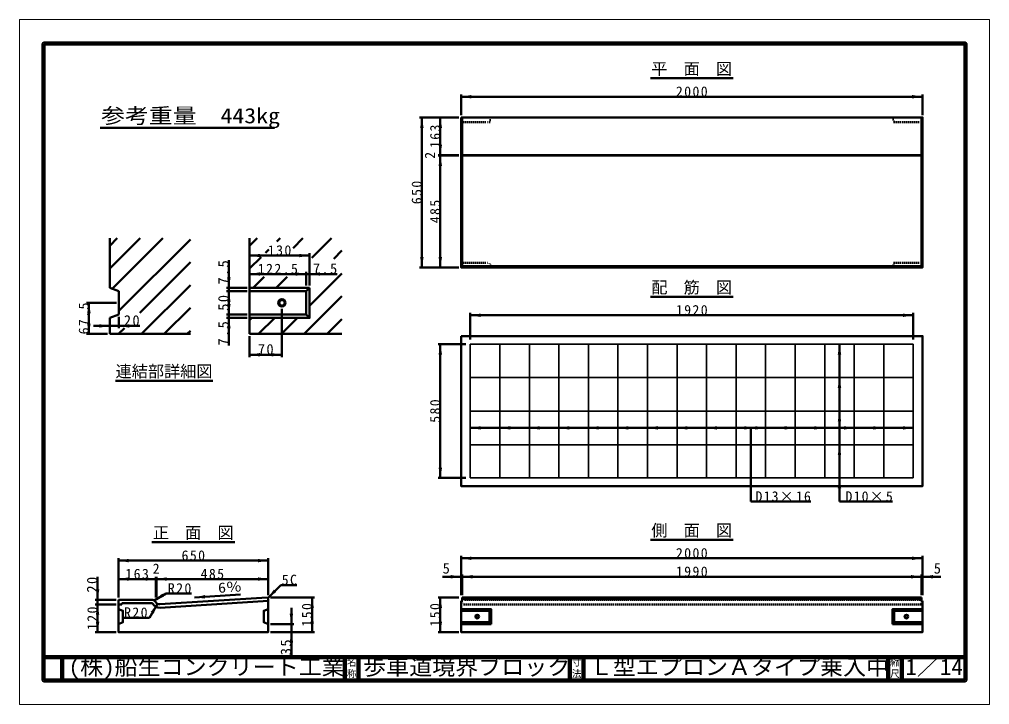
# Model space of a CAD drawing. Units: millimetres, scale not verified, with parts at other scales. Extents: x -2102 to 2102, y -1485 to 1485.
import ezdxf
from ezdxf.enums import TextEntityAlignment as Align

# ---------------------------------------------------------------- set-up
doc = ezdxf.new("R2010")
doc.units = ezdxf.units.MM
doc.header["$LTSCALE"] = 5
doc.linetypes.add('DOTTED', pattern=[1.75, 0.25, -1.5])
doc.layers.add('0-0_V-nasSTD', color=7, linetype='Continuous', lineweight=50)
doc.layers.add('0-1_0', color=7, linetype='Continuous', lineweight=50)
doc.styles.add('ＭＳ ゴシック', font='')
doc.styles.get('ＭＳ ゴシック').set_extended_font_data('MS Gothic')

msp = doc.modelspace()

# ---------------------------------------------------------------- linework, layer by layer
at = {"layer": '0-0_V-nasSTD', "lineweight": 100}
for p, q in [((-1997.5, 1380), (-1997.5, -1380)), ((-1917.5, -1280), (-1917.5, -1380)), ((-692.5, -1280), (-692.5, -1380)), ((-632.5, -1280), (-632.5, -1380)), ((282.5, -1280), (282.5, -1380)), ((342.5, -1280), (342.5, -1380)), ((1662.5, -1280), (1662.5, -1380)), ((1722.5, -1280), (1722.5, -1380)), ((-1997.5, -1380), (1997.5, -1380))]:
    msp.add_line(p, q, dxfattribs=at)
at = {"layer": '0-0_V-nasSTD'}
for p, q in [((-188.158, 1159.838), (-188.158, 1069.838)), ((-188.158, 1149.838), (1811.842, 1149.838)), ((1811.842, 1159.838), (1811.842, 1069.838)), ((-368.158, 1059.838), (-198.158, 1059.838)), ((-358.158, 1059.838), (-358.158, 409.838)), ((-278.158, 1059.838), (-278.158, 896.838)), ((-183.158, 1059.838), (-183.158, 409.838)), ((1806.842, 1059.838), (1806.842, 409.838)), ((-288.158, 896.838), (-198.158, 896.838)), ((-288.158, 894.838), (-198.158, 894.838)), ((-278.158, 894.838), (-278.158, 896.838)), ((-278.158, 409.838), (-278.158, 894.838)), ((-188.158, 896.838), (1811.842, 896.838)), ((-188.158, 894.838), (1811.842, 894.838)), ((-1711.238, 536.4), (-1711.238, 321.4)), ((-1711.238, 503.676), (-1678.515, 536.4)), ((-1711.238, 404.681), (-1579.52, 536.4)), ((-1699.81, 317.114), (-1480.525, 536.4)), ((-1671.238, 221.691), (-1361.238, 531.691)), ((-1104.688, 536.4), (-1104.688, 121.4)), ((-1104.688, 503.676), (-1071.965, 536.4)), ((-972.97, 536.4), (-986.717, 522.652)), ((-873.975, 536.4), (-916.401, 493.973)), ((-834.833, 451.547), (-749.98, 536.4)), ((-1035.899, 473.471), (-1021.756, 487.613)), ((-844.688, 471.4), (-844.688, 331.4)), ((-740.148, 447.446), (-704.688, 482.696)), ((-1580.342, 213.593), (-1361.238, 432.696)), ((-1194.688, 441.4), (-1194.688, 321.4)), ((-1104.688, 461.4), (-844.688, 461.4)), ((-1104.688, 404.681), (-1055.041, 454.329)), ((-1104.688, 381.4), (-859.688, 381.4)), ((-859.688, 391.4), (-859.688, 331.4)), ((-859.688, 381.4), (-844.688, 381.4)), ((-844.688, 243.701), (-704.688, 383.701)), ((-844.688, 381.4), (-724.688, 381.4)), ((-368.158, 409.838), (-198.158, 409.838)), ((1806.842, 414.838), (-183.158, 414.838)), ((-1088.975, 321.4), (-1041.046, 369.329)), ((-989.98, 321.4), (-942.051, 369.329)), ((-1711.238, 321.4), (-1671.238, 306.4)), ((-1671.238, 306.4), (-1671.238, 206.4)), ((-1573.54, 121.4), (-1361.238, 333.701)), ((-1204.688, 321.4), (-1114.688, 321.4)), ((-1204.688, 306.4), (-1114.688, 306.4)), ((-1194.688, 321.4), (-1194.688, 306.4)), ((-1194.688, 206.4), (-1194.688, 306.4)), ((-1104.688, 321.4), (-844.688, 321.4)), ((-844.688, 321.4), (-859.688, 306.4)), ((-1681.238, 256.4), (-1811.238, 256.4)), ((-1801.238, 256.4), (-1801.238, 121.4)), ((-867.995, 121.4), (-704.688, 284.707)), ((-1474.545, 121.4), (-1361.238, 234.707)), ((-964.688, 230.4), (-964.688, 21.4)), ((-148.158, 212.445), (-148.158, 97.445)), ((1771.842, 212.445), (1771.842, 97.445)), ((-1671.238, 206.4), (-1711.238, 191.4)), ((-1711.238, 191.4), (-1711.238, 121.4)), ((-1671.238, 196.4), (-1671.238, 146.4)), ((-1204.688, 206.4), (-1114.688, 206.4)), ((-1204.688, 191.4), (-1114.688, 191.4)), ((-1194.688, 206.4), (-1194.688, 191.4)), ((-1194.688, 191.4), (-1194.688, 71.4)), ((-1104.688, 206.4), (-859.688, 206.4)), ((-1104.688, 181.691), (-1094.98, 191.4)), ((-1065.985, 121.4), (-995.985, 191.4)), ((-966.99, 121.4), (-896.99, 191.4)), ((-859.688, 206.4), (-844.688, 191.4)), ((-769, 121.4), (-704.688, 185.712)), ((-148.158, 202.445), (1771.842, 202.445)), ((-1781.238, 156.4), (-1711.238, 156.4)), ((-1672.535, 121.4), (-1647.347, 146.588)), ((-1375.55, 121.4), (-1361.238, 135.712)), ((-1721.238, 121.4), (-1811.238, 121.4)), ((-1361.238, 121.4), (-1711.238, 121.4)), ((-1104.688, 121.4), (-704.688, 121.4)), ((-1104.688, 21.4), (-1104.688, 111.4)), ((-288.158, 77.445), (-168.158, 77.445)), ((-278.158, 77.445), (-278.158, -502.555)), ((1451.842, 77.445), (1451.842, -605.055)), ((-1104.688, 31.4), (-964.688, 31.4)), ((1771.842, -285.555), (-148.158, -285.555)), ((1067.842, -285.055), (1067.842, -605.055)), ((-288.158, -502.555), (-168.158, -502.555)), ((1067.842, -605.055), (1327.842, -605.055)), ((1451.842, -605.055), (1681.842, -605.055)), ((-188.158, -840.873), (-188.158, -1010.873)), ((1811.842, -840.873), (1811.842, -1010.873)), ((-1673.664, -850.873), (-1673.664, -1020.873)), ((-1673.664, -860.873), (-1023.664, -860.873)), ((-1023.664, -850.873), (-1023.664, -1010.873)), ((-188.158, -850.873), (1811.842, -850.873)), ((-183.158, -920.873), (-183.158, -1010.873)), ((1806.842, -920.873), (1806.842, -1010.873)), ((-1763.664, -1030.873), (-1763.664, -930.873)), ((-1673.664, -940.873), (-1510.664, -940.873)), ((-1510.664, -930.873), (-1510.664, -1020.873)), ((-1510.664, -940.873), (-1508.664, -940.873)), ((-1508.664, -930.873), (-1508.664, -1020.873)), ((-1508.664, -940.873), (-1023.664, -940.873)), ((-1026.164, -1023.373), (-969.596, -966.804)), ((-969.596, -966.804), (-899.596, -966.804)), ((-188.158, -930.873), (-268.158, -930.873)), ((-188.158, -930.873), (-183.158, -930.873)), ((-183.158, -930.873), (1806.842, -930.873)), ((1811.842, -930.873), (1806.842, -930.873)), ((1811.842, -930.873), (1891.842, -930.873)), ((-1518.995, -1033.421), (-1467.034, -1003.421)), ((-1357.034, -1003.421), (-1467.034, -1003.421)), ((-1343.275, -1020.55), (-1143.664, -1008.074)), ((-1683.664, -1030.873), (-1773.664, -1030.873)), ((-1683.664, -1050.873), (-1773.664, -1050.873)), ((-1673.664, -1030.873), (-1528.764, -1030.873)), ((-1658.664, -1050.873), (-1673.664, -1050.873)), ((-1658.664, -1050.873), (-1658.664, -1045.873)), ((-1658.664, -1045.873), (-1528.764, -1045.873)), ((-1503.887, -1047.707), (-1538.887, -1108.329)), ((-1493.42, -1049.92), (-1028.664, -1020.873)), ((-1492.484, -1064.891), (-1023.664, -1035.59)), ((-1028.664, -1020.873), (-1023.664, -1025.873)), ((-1013.664, -1020.873), (-823.664, -1020.873)), ((-833.664, -1020.873), (-833.664, -1170.873)), ((-288.158, -1020.873), (-198.158, -1020.873)), ((-278.158, -1020.873), (-278.158, -1170.873)), ((-188.158, -1035.59), (-183.158, -1035.59)), ((1806.842, -1020.873), (-183.158, -1020.873)), ((-183.158, -1020.873), (-183.158, -1035.59)), ((1806.842, -1025.873), (-183.158, -1025.873)), ((1806.842, -1020.873), (1806.842, -1035.59)), ((1811.842, -1035.59), (1806.842, -1035.59)), ((-923.664, -1065.873), (-923.664, -1135.873)), ((-188.158, -1078.373), (-65.658, -1078.373)), ((-65.658, -1078.373), (-58.158, -1070.873)), ((-65.658, -1128.373), (-65.658, -1078.373)), ((1689.342, -1078.373), (1681.842, -1070.873)), ((1811.842, -1078.373), (1689.342, -1078.373)), ((1689.342, -1128.373), (1689.342, -1078.373)), ((-1538.887, -1108.329), (-1648.887, -1108.329)), ((-188.158, -1128.373), (-65.658, -1128.373)), ((-65.658, -1128.373), (-58.158, -1135.873)), ((1689.342, -1128.373), (1681.842, -1135.873)), ((1811.842, -1128.373), (1689.342, -1128.373)), ((-1683.664, -1170.873), (-1773.664, -1170.873)), ((-1013.664, -1135.873), (-913.664, -1135.873)), ((-1013.664, -1170.873), (-823.664, -1170.873)), ((-923.664, -1135.873), (-923.664, -1170.873)), ((-923.664, -1170.873), (-923.664, -1270.873)), ((-288.158, -1170.873), (-198.158, -1170.873)), ((-188.158, -1135.873), (-58.158, -1135.873)), ((1811.842, -1135.873), (1681.842, -1135.873))]:
    msp.add_line(p, q, dxfattribs=at)
at = {"layer": '0-0_V-nasSTD', "linetype": 'DOTTED'}
for p, q in [((-65.658, 1039.838), (-58.158, 1059.838)), ((1681.842, 1059.838), (1689.342, 1039.838)), ((-188.158, 1039.838), (-65.658, 1039.838)), ((1689.342, 1039.838), (1811.842, 1039.838)), ((-188.158, 429.838), (-65.658, 429.838)), ((-58.158, 409.838), (-65.658, 429.838)), ((1681.842, 409.838), (1689.342, 429.838)), ((1689.342, 429.838), (1811.842, 429.838)), ((1811.842, -1050.873), (-188.158, -1050.873)), ((1806.842, -1030.873), (-183.158, -1030.873)), ((-183.158, -1035.59), (-183.158, -1050.873)), ((1806.842, -1035.59), (1806.842, -1050.873))]:
    msp.add_line(p, q, dxfattribs=at)
at = {"layer": '0-0_V-nasSTD', "lineweight": 35}
for p, q in [((-148.158, 77.445), (-148.158, -502.555)), ((-148.158, 77.445), (1771.842, 77.445)), ((-20.158, 77.445), (-20.158, -502.555)), ((107.842, 77.445), (107.842, -502.555)), ((235.842, 77.445), (235.842, -502.555)), ((363.842, 77.445), (363.842, -502.555)), ((491.842, 77.445), (491.842, -502.555)), ((619.842, 77.445), (619.842, -502.555)), ((747.842, 77.445), (747.842, -502.555)), ((875.842, 77.445), (875.842, -502.555)), ((1003.842, 77.445), (1003.842, -502.555)), ((1131.842, 77.445), (1131.842, -502.555)), ((1259.842, 77.445), (1259.842, -502.555)), ((1387.842, 77.445), (1387.842, -502.555)), ((1515.842, 77.445), (1515.842, -502.555)), ((1643.842, 77.445), (1643.842, -502.555)), ((1771.842, -502.555), (1771.842, 77.445)), ((-148.158, -67.555), (1771.842, -67.555)), ((-148.158, -212.555), (1771.842, -212.555)), ((-148.158, -358.555), (1771.842, -358.555)), ((-148.158, -502.555), (1771.842, -502.555))]:
    msp.add_line(p, q, dxfattribs=at)
at = {"layer": '0-0_V-nasSTD', "lineweight": 18}
for points in [[(-2102.5, -1485), (-2102.5, 1485), (2102.5, 1485), (2102.5, -1485)], [(-2002.5, -1385), (-2002.5, 1385), (2002.5, 1385), (2002.5, -1385)]]:
    msp.add_lwpolyline(points, close=True, dxfattribs=at)
at = {"layer": '0-0_V-nasSTD', "lineweight": 100}
msp.add_lwpolyline([(1997.5, -1380), (1997.5, 1380), (-1997.5, 1380)], dxfattribs=at)
at = {"layer": '0-0_V-nasSTD'}
for points in [[(-188.158, 1059.838), (-188.158, 409.838), (1811.842, 409.838), (1811.842, 1059.838)], [(-188.158, 112.445), (-188.158, -537.555), (1811.842, -537.555), (1811.842, 112.445)]]:
    msp.add_lwpolyline(points, close=True, dxfattribs=at)
for points in [[(-844.688, 321.4), (-844.688, 191.4), (-1104.688, 191.4), (-1104.688, 321.4)], [(-1104.688, 306.4), (-859.688, 306.4), (-859.688, 206.4)], [(-1711.238, 156.4), (-1671.238, 156.4), (-1581.238, 156.4)], [(-1763.664, -1030.873), (-1763.664, -1050.873), (-1763.664, -1170.873)], [(-1023.664, -1025.873), (-1023.664, -1170.873), (-1673.664, -1170.873), (-1673.664, -1030.873)], [(-188.158, -1035.59), (-188.158, -1170.873), (1811.842, -1170.873), (1811.842, -1035.59)], [(-1673.664, -1070.873), (-1653.664, -1078.373), (-1653.664, -1128.373), (-1673.664, -1135.873)], [(-1023.664, -1070.873), (-1043.664, -1078.373), (-1043.664, -1128.373), (-1023.664, -1135.873)], [(-188.158, -1070.873), (-58.158, -1070.873), (-58.158, -1135.873)], [(1811.842, -1070.873), (1681.842, -1070.873), (1681.842, -1135.873)]]:
    msp.add_lwpolyline(points, dxfattribs=at)
for centre, radius in [((-964.688, 256.4), 16), ((-964.688, 256.4), 12), ((-118.158, -1103.373), 8), ((-118.158, -1103.373), 6), ((1741.842, -1103.373), 8), ((1741.842, -1103.373), 6)]:
    msp.add_circle(centre, radius, dxfattribs=at)
for centre, radius, start, end in [((-1528.764, -1050.873), 20, 31.52337, 90), ((-1528.764, -1050.873), 5, 31.52338, 90), ((-1494.667, -1029.959), 35, 211.52338, 273.57633), ((-1494.667, -1029.959), 20, 211.52338, 273.57633)]:
    msp.add_arc(centre, radius, start, end, dxfattribs=at)
for points in [[(-188.158, 1149.838), (-143.158, 1142.338), (-143.158, 1157.338)], [(1766.842, 1142.338), (1766.842, 1157.338), (1811.842, 1149.838)], [(-365.658, 1014.838), (-358.158, 1059.838), (-350.658, 1014.838)], [(-285.658, 1014.838), (-278.158, 1059.838), (-270.658, 1014.838)], [(-285.658, 941.838), (-278.158, 896.838), (-270.658, 941.838)], [(-285.658, 849.838), (-278.158, 894.838), (-270.658, 849.838)], [(-1104.688, 461.4), (-1059.688, 453.9), (-1059.688, 468.9)], [(-889.688, 453.9), (-889.688, 468.9), (-844.688, 461.4)], [(-365.658, 454.838), (-358.158, 409.838), (-350.658, 454.838)], [(-285.658, 454.838), (-278.158, 409.838), (-270.658, 454.838)], [(-1104.688, 381.4), (-1059.688, 373.9), (-1059.688, 388.9)], [(-904.688, 373.9), (-904.688, 388.9), (-859.688, 381.4)], [(-844.688, 381.4), (-799.688, 373.9), (-799.688, 388.9)], [(-1202.188, 366.4), (-1194.688, 321.4), (-1187.188, 366.4)], [(-1202.188, 261.4), (-1194.688, 306.4), (-1187.188, 261.4)], [(-1808.738, 211.4), (-1801.238, 256.4), (-1793.738, 211.4)], [(-1202.188, 251.4), (-1194.688, 206.4), (-1187.188, 251.4)], [(-1202.188, 146.4), (-1194.688, 191.4), (-1187.188, 146.4)], [(-148.158, 202.445), (-103.158, 194.945), (-103.158, 209.945)], [(1726.842, 194.945), (1726.842, 209.945), (1771.842, 202.445)], [(-1808.738, 166.4), (-1801.238, 121.4), (-1793.738, 166.4)], [(-1756.238, 148.9), (-1756.238, 163.9), (-1711.238, 156.4)], [(-1671.238, 156.4), (-1626.238, 148.9), (-1626.238, 163.9)], [(-285.658, 32.445), (-278.158, 77.445), (-270.658, 32.445)], [(1444.342, 32.445), (1451.842, 77.445), (1459.342, 32.445)], [(-1104.688, 31.4), (-1059.688, 23.9), (-1059.688, 38.9)], [(-1009.688, 23.9), (-1009.688, 38.9), (-964.688, 31.4)], [(1444.342, -112.555), (1451.842, -67.555), (1459.342, -112.555)], [(1444.342, -257.555), (1451.842, -212.555), (1459.342, -257.555)], [(-148.158, -285.555), (-103.158, -293.055), (-103.158, -278.055)], [(-20.158, -285.555), (24.842, -293.055), (24.842, -278.055)], [(107.842, -285.555), (152.842, -293.055), (152.842, -278.055)], [(235.842, -285.555), (280.842, -293.055), (280.842, -278.055)], [(363.842, -285.555), (408.842, -293.055), (408.842, -278.055)], [(491.842, -285.555), (536.842, -293.055), (536.842, -278.055)], [(619.842, -285.555), (664.842, -293.055), (664.842, -278.055)], [(747.842, -285.555), (792.842, -293.055), (792.842, -278.055)], [(875.842, -285.555), (920.842, -293.055), (920.842, -278.055)], [(1003.842, -285.555), (1048.842, -293.055), (1048.842, -278.055)], [(1086.842, -293.055), (1086.842, -278.055), (1131.842, -285.555)], [(1214.842, -293.055), (1214.842, -278.055), (1259.842, -285.555)], [(1342.842, -293.055), (1342.842, -278.055), (1387.842, -285.555)], [(1470.842, -293.055), (1470.842, -278.055), (1515.842, -285.555)], [(1598.842, -293.055), (1598.842, -278.055), (1643.842, -285.555)], [(1726.842, -293.055), (1726.842, -278.055), (1771.842, -285.555)], [(1444.342, -403.555), (1451.842, -358.555), (1459.342, -403.555)], [(-285.658, -457.555), (-278.158, -502.555), (-270.658, -457.555)], [(1444.342, -547.555), (1451.842, -502.555), (1459.342, -547.555)], [(-1673.664, -860.873), (-1628.664, -868.373), (-1628.664, -853.373)], [(-1068.664, -868.373), (-1068.664, -853.373), (-1023.664, -860.873)], [(-188.158, -850.873), (-143.158, -858.373), (-143.158, -843.373)], [(1766.842, -858.373), (1766.842, -843.373), (1811.842, -850.873)], [(-233.158, -938.373), (-233.158, -923.373), (-188.158, -930.873)], [(-183.158, -930.873), (-138.158, -938.373), (-138.158, -923.373)], [(1761.842, -938.373), (1761.842, -923.373), (1806.842, -930.873)], [(1811.842, -930.873), (1856.842, -938.373), (1856.842, -923.373)], [(-1673.664, -940.873), (-1628.664, -948.373), (-1628.664, -933.373)], [(-1555.664, -948.373), (-1555.664, -933.373), (-1510.664, -940.873)], [(-1508.664, -940.873), (-1463.664, -948.373), (-1463.664, -933.373)], [(-1068.664, -948.373), (-1068.664, -933.373), (-1023.664, -940.873)], [(-1771.164, -985.873), (-1763.664, -1030.873), (-1756.164, -985.873)], [(-1518.995, -1033.421), (-1483.774, -1004.426), (-1476.274, -1017.416)], [(-1026.164, -1023.373), (-999.648, -986.25), (-989.041, -996.856)], [(-1771.164, -1095.873), (-1763.664, -1050.873), (-1756.164, -1095.873)], [(-1532.882, -1082.928), (-1519.891, -1090.428), (-1503.887, -1047.707)], [(-1343.275, -1020.55), (-1298.83, -1010.257), (-1297.895, -1025.228)], [(-841.164, -1065.873), (-833.664, -1020.873), (-826.164, -1065.873)], [(-285.658, -1065.873), (-278.158, -1020.873), (-270.658, -1065.873)], [(-931.164, -1090.873), (-923.664, -1135.873), (-916.164, -1090.873)], [(-1771.164, -1125.873), (-1763.664, -1170.873), (-1756.164, -1125.873)], [(-841.164, -1125.873), (-833.664, -1170.873), (-826.164, -1125.873)], [(-285.658, -1125.873), (-278.158, -1170.873), (-270.658, -1125.873)], [(-931.164, -1215.873), (-923.664, -1170.873), (-916.164, -1215.873)]]:
    msp.add_solid(points, dxfattribs=at)
at = {"layer": '0-1_0'}
for p, q in [((632.342, 1229.838), (991.342, 1229.838)), ((-1752.5, 1014.806), (-997, 1014.806)), ((632.342, 282.445), (991.342, 282.445)), ((-1685.711, -81.502), (-1264.451, -81.502)), ((-1528.164, -780.873), (-1169.164, -780.873)), ((632.342, -770.873), (991.342, -770.873))]:
    msp.add_line(p, q, dxfattribs=at)
at = {"layer": '0-1_0', "lineweight": 100}
msp.add_line((-1997.5, -1280), (1997.5, -1280), dxfattribs=at)

# ---------------------------------------------------------------- texts
at = {"layer": '0-0_V-nasSTD', "style": 'ＭＳ ゴシック'}
for s, height, p in [('平\u3000面\u3000図', 51.32, (636.342, 1229.838)), ('配\u3000筋\u3000図', 51.32, (636.342, 282.445)), ('連結部詳細図', 51.32, (-1685.711, -81.502)), ('正\u3000面\u3000図', 51.32, (-1524.164, -780.873)), ('側\u3000面\u3000図', 51.32, (636.342, -770.873)), ('2', 43.99, (-1524.664, -930.873)), ('5', 45.82, (-268.158, -930.873)), ('5', 45.82, (1860.592, -930.873)), ('名', 30.79, (-683.518, -1326.001)), ('寸', 30.79, (291.482, -1326.001)), ('縮', 30.79, (1671.482, -1326.001)), ('称', 30.79, (-683.524, -1375.99)), ('法', 30.79, (291.476, -1375.99)), ('尺', 30.79, (1671.476, -1375.99))]:
    msp.add_text(s, height=height, dxfattribs=at).set_placement(p, align=Align.BOTTOM_LEFT)
for s, height, width, p in [('参考重量\u3000443kg', 65.98, 1.15, (-1748.5, 1014.806)), ('(株)船生コンクリート工業', 69.65, 1.05, (-1889.221, -1377.45)), ('歩車道境界ブロック', 69.65, 1.05, (-612.5, -1377.53)), ('Ｌ型エプロンＡタイプ乗入中', 69.65, 1.05, (370, -1377.492)), ('1／14', 69.65, 1.05, (1737.5, -1377.418))]:
    msp.add_text(s, height=height, dxfattribs=dict(at, width=width)).set_placement(p, align=Align.BOTTOM_LEFT)
msp.add_text('2', height=43.99, rotation=90, dxfattribs=at).set_placement((-288.158, 880.838), align=Align.BOTTOM_LEFT)
at = {"layer": '0-0_V-nasSTD', "style": 'ＭＳ ゴシック', "width": 1.15}
msp.add_text('6％', height=43.99, rotation=3.576, dxfattribs=at).set_placement((-1239.478, -1014.063), align=Align.BOTTOM_LEFT)
at = {"layer": '0-0_V-nasSTD', "attachment_point": 7, "style": 'ＭＳ ゴシック'}
for s, insert, char_height in [('\\T1.2;2000', (742.842, 1149.838), 43.99), ('\\T1.2;130', (-1025.688, 461.4), 43.99), ('\\T1.2;122.5', (-1069.188, 381.4), 43.99), ('\\T1.19;7.5', (-830.438, 381.4), 45.82), ('\\T1.2;1920', (742.842, 202.445), 43.99), ('\\T1.19;20', (-1649.738, 156.4), 45.82), ('\\T1.19;70', (-1068.938, 31.4), 45.82), ('\\T1.17;D13×16', (1087.842, -605.055), 43.99), ('\\T1.17;D10×5', (1477.842, -605.055), 43.99), ('\\T1.2;650', (-1399.664, -860.873), 43.99), ('\\T1.2;2000', (742.842, -850.873), 43.99), ('\\T1.2;163', (-1643.164, -940.873), 43.99), ('\\T1.2;485', (-1317.164, -940.873), 43.99), ('\\T1.2;5C', (-965.596, -966.804), 43.99), ('\\T1.2;1990', (742.842, -930.873), 43.99), ('\\T1.2;R20', (-1459.034, -1003.421), 43.99), ('\\T1.2;R20', (-1648.887, -1108.329), 43.99)]:
    msp.add_mtext(s, dxfattribs=dict(at, insert=insert, char_height=char_height))
at = {"layer": '0-0_V-nasSTD', "attachment_point": 7, "rotation": 90, "style": 'ＭＳ ゴシック'}
for s, insert, char_height in [('\\T1.2;163', (-278.158, 927.338), 43.99), ('\\T1.2;650', (-358.158, 683.838), 43.99), ('\\T1.2;485', (-278.158, 601.338), 43.99), ('\\T1.19;7.5', (-1194.688, 335.65), 45.82), ('\\T1.2;67.5', (-1801.238, 119.9), 43.99), ('\\T1.19;50', (-1194.688, 222.15), 45.82), ('\\T1.19;7.5', (-1194.688, 71.4), 45.82), ('\\T1.2;580', (-278.158, -263.555), 43.99), ('\\T1.19;20', (-1763.664, -999.373), 45.82), ('\\T1.2;150', (-833.664, -1146.873), 43.99), ('\\T1.2;150', (-278.158, -1146.873), 43.99), ('\\T1.2;120', (-1763.664, -1161.873), 43.99), ('\\T1.19;35', (-923.664, -1270.873), 45.82)]:
    msp.add_mtext(s, dxfattribs=dict(at, insert=insert, char_height=char_height))

doc.saveas('drawing.dxf')
